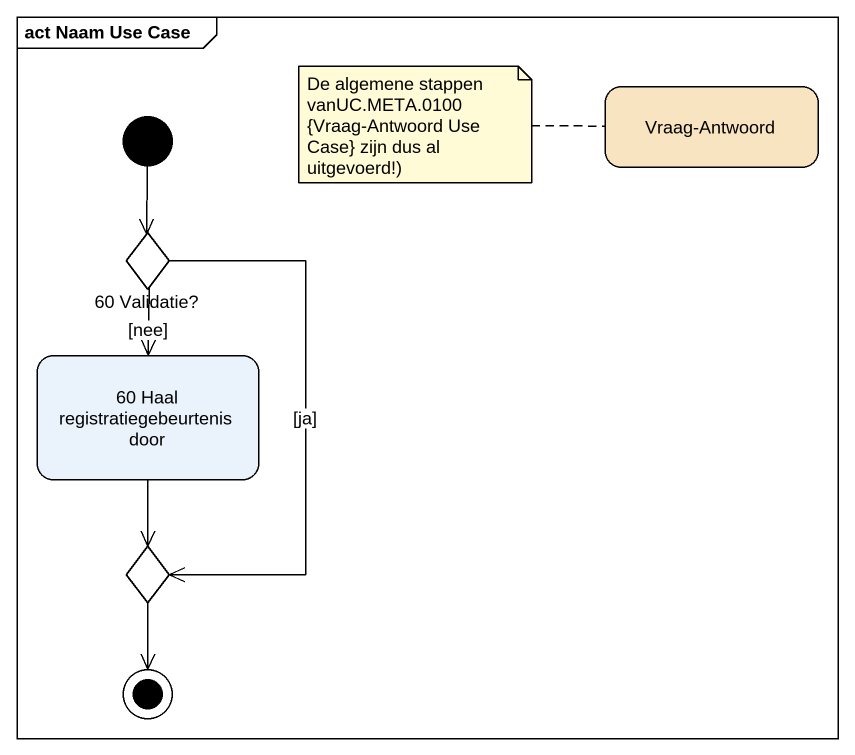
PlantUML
@startuml
mainframe act Naam Use Case
hide empty description
state "Vraag-Antwoord" as Vraag_Antwoord #F8E4C0
state "60 Validatie?" as c60_Validatie <<choice>>
state "60 Haal registratiegebeurtenis door" as s60_Haal_registratiegebeurten
state choice1 <<choice>>
[*] --> c60_Validatie
c60_Validatie --> s60_Haal_registratiegebeurten : [nee]
c60_Validatie --> choice1 : [ja]
s60_Haal_registratiegebeurten --> choice1
choice1 --> [*]
note left of Vraag_Antwoord : De algemene stappen vanUC.META.0100 {Vraag-Antwoord Use Case} zijn dus al uitgevoerd!)
@enduml
